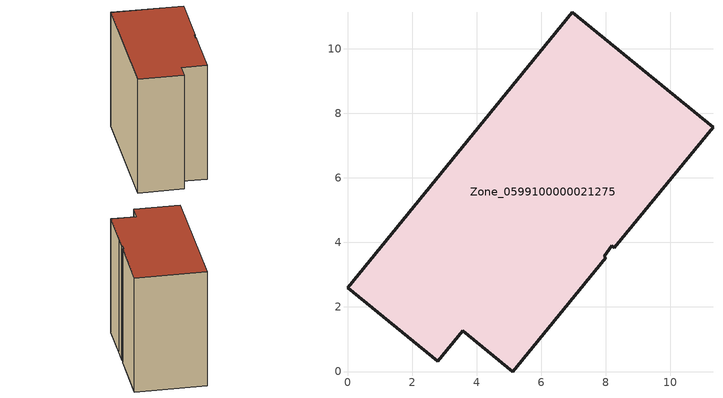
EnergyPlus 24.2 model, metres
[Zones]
Zone_0599100000021275
 floor ground (C_G): 3.57,1.27 2.8,0.32 0,2.59 6.97,11.13 11.33,7.58 8.27,3.84 8.19,3.9 7.96,3.58 8.01,3.52 7.18,2.52 5.12,0 z0
 wall outside (C_F): 6.97,11.13 0,2.59 2.8,0.32 3.57,1.27 5.12,0 7.18,2.52 8.01,3.52 7.96,3.58 8.19,3.9 8.27,3.84 11.33,7.58 6.97,11.13 z0:9.76
 roof outside (C_R): 5.12,0 7.18,2.52 8.01,3.52 7.96,3.58 8.19,3.9 8.27,3.84 11.33,7.58 6.97,11.13 0,2.59 2.8,0.32 3.57,1.27 z9.76
[BUILDING]
Pand.0599100000021275: North Axis=0; Terrain=City; Loads Convergence Tolerance Value=0.04; Temperature Convergence Tolerance Value=0.4; Solar Distribution=FullExterior; Maximum Number of Warmup Days=25; Minimum Number of Warmup Days=1
[Site:Location]
Rotterdam.The.Hague.AP_ZH_NLD Design_Conditions: Latitude=51.96; Longitude=4.45; Time Zone=1; Elevation=-4.5
[SITE:GROUNDTEMPERATURE:BUILDINGSURFACE]
18, 18, 18, 18, 18, 18, 18, 18, 18, 18, 18, 18
[MATERIAL] Thermal Absorptance=0.9; Solar Absorptance=0.7; Visible Absorptance=0.7
Name | Roughness | Thickness | Conductivity | Density | Specific Heat
G.TC.1946 | MediumSmooth | 0.15 | 1 | 540 | 1210
F.TC.1946 | Rough | 0.3 | 0.857143 | 1920 | 840
R.TC.1946 | MediumRough | 0.2 | 0.909091 | 1500 | 1000
[CONSTRUCTION]
C_G: G.TC.1946
C_F: F.TC.1946
C_R: R.TC.1946
[ZONE]
Zone_0599100000021275: Type=1; Multiplier=1; Ceiling Height=Autocalculate; Volume=Autocalculate; Floor Area=autocalculate; Part of Total Floor Area=Yes
[ZONEINFILTRATION:DESIGNFLOWRATE]
Infil_Zone_0599100000021275: Zone or ZoneList or Space or SpaceList=Zone_0599100000021275; Schedule=AlwaysOn; Design Flow Rate Calculation Method=Flow/Area; Flow Rate per Floor Area=0.003; Constant Term Coefficient=1; Temperature Term Coefficient=0; Velocity Term Coefficient=0; Velocity Squared Term Coefficient=0
[HVACTEMPLATE:ZONE:IDEALLOADSAIRSYSTEM]
Zone_0599100000021275: Maximum Heating Supply Air Temperature=50; Minimum Cooling Supply Air Temperature=13; Maximum Heating Supply Air Humidity Ratio=0.0156; Minimum Cooling Supply Air Humidity Ratio=0.0077; Heating Limit=NoLimit; Cooling Limit=NoLimit; Dehumidification Control Type=ConstantSensibleHeatRatio; Cooling Sensible Heat Ratio=0.7; Dehumidification Setpoint=60; Humidification Control Type=None; Humidification Setpoint=30; Outdoor Air Method=None; Outdoor Air Flow Rate per Person=0.00944; Outdoor Air Flow Rate per Zone Floor Area=0; Outdoor Air Flow Rate per Zone=0; Demand Controlled Ventilation Type=None; Outdoor Air Economizer Type=NoEconomizer; Heat Recovery Type=None; Sensible Heat Recovery Effectiveness=0.7; Latent Heat Recovery Effectiveness=0.65
[ZONECONTROL:THERMOSTAT]
ThermostatControl_Zone_0599100000021275: Zone or ZoneList=Zone_0599100000021275; Control Type Schedule=DualSetpointControlType; Control 1=Thermostat_Zone_0599100000021275; Temperature Difference Between Cutout And Setpoint=0
[THERMOSTATSETPOINT:DUALSETPOINT]
Thermostat_Zone_0599100000021275: Heating Setpoint Temperature Schedule=HeatingSetpoint_Zone_0599100000021275; Cooling Setpoint Temperature Schedule=CoolingSetpoint_Zone_0599100000021275
[SCHEDULE:COMPACT]
HeatingSetpoint_Zone_0599100000021275: Through: 12/31, For: AllDays, Until: 24:00, 21
CoolingSetpoint_Zone_0599100000021275: Through: 12/31, For: AllDays, Until: 24:00, 24
DualSetpointControlType: Through: 12/31, For: AllDays, Until: 24:00, 4
AlwaysOn: Through: 12/31, For: AllDays, Until: 24:00, 1
